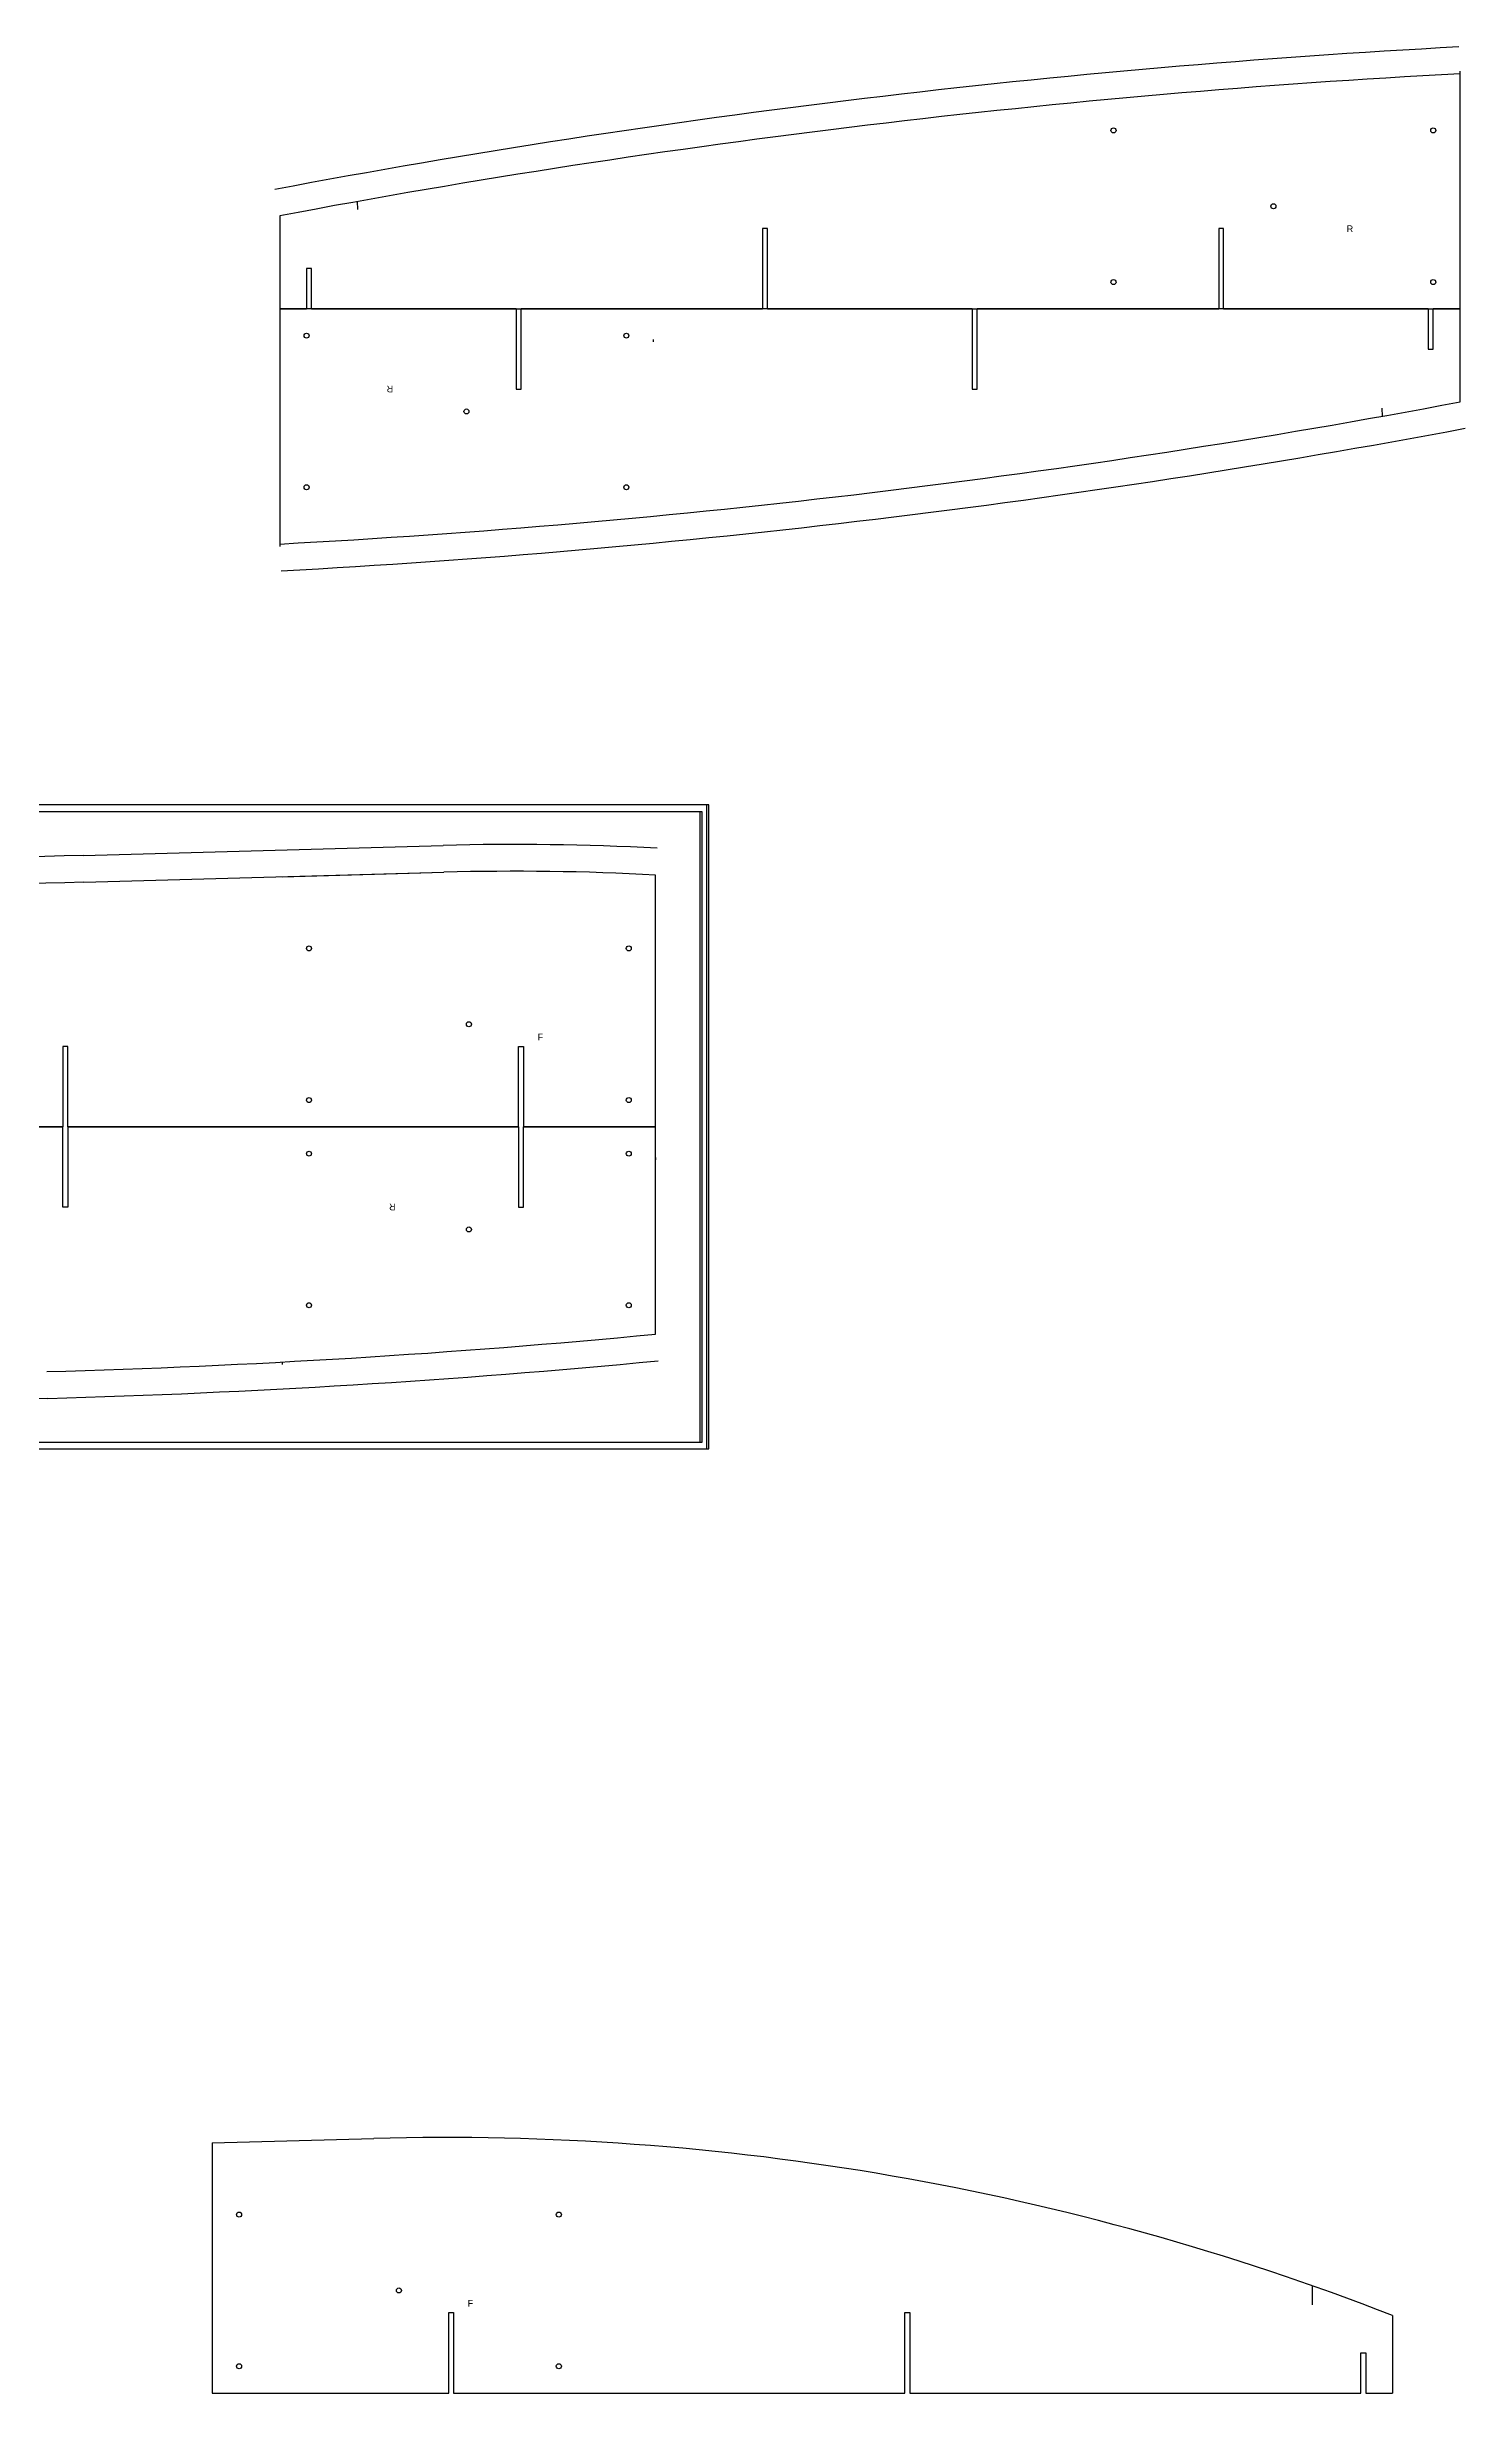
# Model space of a CAD drawing. Header units: inches. Extents: x -269 to 1350, y -37 to 699.
# Drawn here: x 1244.5 to 1350.2, y 81.8 to 256.8 of the extents above; entities that cross this region are included whole.
import ezdxf

# ---------------------------------------------------------------- set-up
doc = ezdxf.new("R2010")
doc.units = ezdxf.units.IN
doc.header["$MEASUREMENT"] = 0

msp = doc.modelspace()

# ---------------------------------------------------------------- linework, layer by layer
at = {"color": 7, "linetype": 'Continuous', "lineweight": 25}
for p, q in [((1267.62729, 245.254585), (1267.643581, 244.66207)), ((1344.062683, 229.254585), (1344.046391, 229.847101)), ((1247.19212, 196.506735), (1274.03237, 197.244722)), ((1247.24709, 194.507491), (1274.08734, 195.245477)), ((1262.027053, 194.913874), (1274.08734, 195.245477)), ((1244.543636, 156.016964), (1217.703386, 155.278977)), ((1256.811338, 100.499541), (1268.871626, 100.831145)), ((1256.811338, 100.499541), (1268.871626, 100.831145)), ((1338.811338, 89.852465), (1338.811338, 88.429721)), ((1344.811338, 87.625758), (1344.811338, 81.847517))]:
    msp.add_line(p, q, dxfattribs=at)
for points in [[(1332.214986, 237.254585), (1349.844986, 237.254585), (1349.844986, 254.966605)], [(1349.844986, 254.78813), (1349.844986, 254.966605)], [(1261.844986, 244.192869), (1261.844986, 237.254585), (1263.844986, 237.254585)], [(1298.214986, 237.254585), (1298.214986, 243.254585), (1297.844986, 243.254585), (1297.844986, 237.254585)], [(1332.214986, 237.254585), (1332.214986, 243.254585), (1331.844986, 243.254585), (1331.844986, 237.254585)], [(1264.214986, 237.254585), (1264.214986, 240.254585), (1263.844986, 240.254585), (1263.844986, 237.254585)], [(1279.474986, 237.254585), (1261.844986, 237.254585)], [(1279.474986, 237.254585), (1261.844986, 237.254585), (1261.844986, 219.542565)], [(1264.214986, 237.254585), (1297.844986, 237.254585)], [(1279.474986, 237.254585), (1279.474986, 231.254585), (1279.844986, 231.254585), (1279.844986, 237.254585)], [(1289.685811, 237.254585), (1279.844986, 237.254585)], [(1313.474986, 237.254585), (1279.844986, 237.254585)], [(1298.214986, 237.254585), (1331.844986, 237.254585)], [(1313.474986, 237.254585), (1313.474986, 231.254585), (1313.844986, 231.254585), (1313.844986, 237.254585)], [(1347.474986, 237.254585), (1313.844986, 237.254585)], [(1322.004161, 237.254585), (1331.844986, 237.254585)], [(1332.214986, 237.254585), (1349.844986, 237.254585)], [(1347.474986, 237.254585), (1347.474986, 234.254585), (1347.844986, 234.254585), (1347.844986, 237.254585)], [(1349.844986, 230.316302), (1349.844986, 237.254585), (1347.844986, 237.254585)], [(1289.685811, 234.963933), (1289.685811, 234.785458)], [(1289.685811, 234.963933), (1289.685811, 234.785458)], [(1280.027053, 176.261849), (1289.867878, 176.261849), (1289.867878, 195.038241)], [(1246.052878, 176.261849), (1246.052878, 182.261849), (1245.682878, 182.261849), (1245.682878, 176.261849)], [(1279.657053, 176.261849), (1279.657053, 182.261849), (1280.027053, 182.261849), (1280.027053, 176.261849)], [(1212.078703, 176.261849), (1245.682878, 176.261849)], [(1245.682878, 176.261849), (1212.078703, 176.261849)], [(1246.052878, 176.261849), (1246.052878, 170.261849), (1245.682878, 170.261849), (1245.682878, 176.261849)], [(1246.052878, 176.261849), (1279.657053, 176.261849)], [(1279.657053, 176.261849), (1246.052878, 176.261849)], [(1262.027053, 176.261849), (1279.657053, 176.261849)], [(1279.657053, 176.261849), (1262.027053, 176.261849)], [(1279.657053, 176.261849), (1279.657053, 170.261849), (1280.027053, 170.261849), (1280.027053, 176.261849)], [(1289.867878, 160.806128), (1289.867878, 176.261849), (1280.027053, 176.261849)], [(1280.027053, 176.261849), (1289.867878, 176.261849)], [(1289.867878, 176.261849), (1280.027053, 176.261849)], [(1289.867878, 173.971197), (1289.867878, 173.792722)], [(1289.867878, 173.971197), (1289.867878, 173.792722)], [(1262.027053, 158.728305), (1262.027053, 158.54983)], [(1262.027053, 158.728305), (1262.027053, 158.54983)], [(1256.811338, 100.499541), (1256.811338, 81.847517), (1274.441338, 81.847517)], [(1274.441338, 81.847517), (1274.441338, 87.847517), (1274.811338, 87.847517), (1274.811338, 81.847517)], [(1308.441338, 81.847517), (1308.441338, 87.847517), (1308.811338, 87.847517), (1308.811338, 81.847517)], [(1342.441338, 81.847517), (1342.441338, 84.847517), (1342.811338, 84.847517), (1342.811338, 81.847517)], [(1256.811338, 81.847517), (1274.441338, 81.847517)], [(1274.811338, 81.847517), (1284.652163, 81.847517)], [(1274.811338, 81.847517), (1308.441338, 81.847517)], [(1308.811338, 81.847517), (1342.441338, 81.847517)], [(1342.811338, 81.847517), (1344.811338, 81.847517)]]:
    msp.add_lwpolyline(points)
for points in [[(1197.682878, 152.261849), (1293.682878, 152.261849), (1293.682878, 200.261849), (1197.682878, 200.261849)], [(1197.836507, 152.261849), (1293.836507, 152.261849), (1293.836507, 200.261849), (1197.836507, 200.261849)], [(1198.182878, 152.761849), (1293.182878, 152.761849), (1293.182878, 199.761849), (1198.182878, 199.761849)], [(1198.336507, 152.761849), (1293.336507, 152.761849), (1293.336507, 199.761849), (1198.336507, 199.761849)]]:
    msp.add_lwpolyline(points, close=True)
for centre in [(1324.004161, 250.559057), (1324.004161, 250.559057), (1347.844986, 250.559057), (1347.844986, 250.559057), (1335.924574, 244.906821), (1335.924574, 244.906821), (1324.004161, 239.254585), (1324.004161, 239.254585), (1347.844986, 239.254585), (1347.844986, 239.254585), (1263.844986, 235.254585), (1263.844986, 235.254585), (1287.685811, 235.254585), (1287.685811, 235.254585), (1275.765399, 229.602349), (1275.765399, 229.602349), (1263.844986, 223.950113), (1263.844986, 223.950113), (1287.685811, 223.950113), (1287.685811, 223.950113), (1264.027053, 189.566322), (1264.027053, 189.566322), (1287.867878, 189.566322), (1287.867878, 189.566322), (1275.947465, 183.914086), (1275.947465, 183.914086), (1264.027053, 178.261849), (1264.027053, 178.261849), (1287.867878, 178.261849), (1287.867878, 178.261849), (1264.027053, 174.261849), (1264.027053, 174.261849), (1287.867878, 174.261849), (1287.867878, 174.261849), (1275.947465, 168.609613), (1275.947465, 168.609613), (1264.027053, 162.957377), (1264.027053, 162.957377), (1287.867878, 162.957377), (1287.867878, 162.957377), (1258.811338, 95.15199), (1258.811338, 95.15199), (1282.652163, 95.15199), (1282.652163, 95.15199), (1270.731751, 89.499754), (1270.731751, 89.499754), (1258.811338, 83.847517), (1258.811338, 83.847517), (1282.652163, 83.847517), (1282.652163, 83.847517)]:
    msp.add_circle(centre, 0.1875)
for centre, radius, start, end in [((1385.809952, -414.666497), 672.42, 93.07513256, 100.655676815), ((1385.809952, -414.666497), 670.42, 93.07513256, 100.655676815), ((1225.880021, 889.175667), 670.42, 273.07513256, 280.655676815), ((1225.880021, 889.175667), 672.42, 273.07513256, 280.655676815), ((1265.673668, -475.659233), 672.42, 91.574980049, 95.461269184), ((1279.428111, 1.003959), 196.314928, 86.92024309, 91.57498005), ((1265.673668, -475.659233), 670.42, 91.574980049, 95.461269184), ((1279.428111, 1.003959), 194.314928, 86.92024309, 91.57498005), ((1279.428111, 1.003959), 194.314928, 86.92024309, 91.57498005), ((1226.062087, 828.182932), 670.42, 271.574980049, 275.461269184), ((1226.062087, 828.182932), 672.42, 271.574980049, 275.461269184), ((1274.212396, -93.410373), 194.314928, 68.69563081, 91.57498005)]:
    msp.add_arc(centre, radius, start, end, dxfattribs=at)

# ---------------------------------------------------------------- texts
for s, p in [('R', (1341.39338, 242.974833)), ('R', (1341.39338, 242.974833)), ('F', (1281.070709, 182.7113)), ('F', (1281.070709, 182.7113)), ('F', (1275.854994, 88.296967)), ('F', (1275.854994, 88.296967))]:
    msp.add_text(s, height=0.5).set_placement(p)
for p in [(1270.296592, 231.534337), (1270.296592, 231.534337), (1270.478659, 170.541601), (1270.478659, 170.541601)]:
    msp.add_text('R', height=0.5, rotation=180).set_placement(p)

doc.saveas('drawing.dxf')
